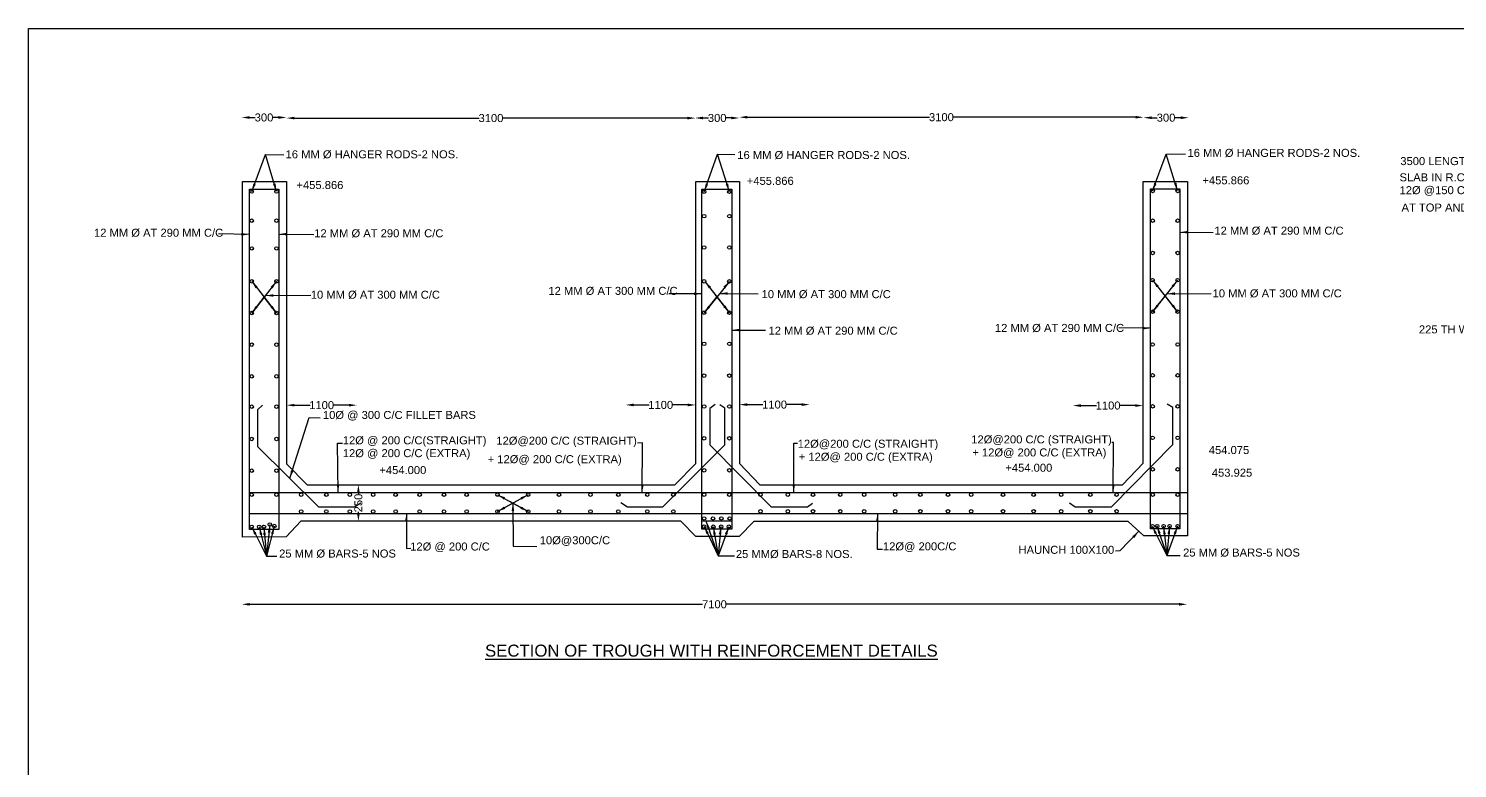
# Model space of a CAD drawing. Header units: millimetres. Extents: x -53216227 to -53198861, y 22132090 to 22143050.
# Drawn here: x -53216227 to -53209085, y 22139350 to 22143050 of the extents above; entities that cross this region are included whole.
import ezdxf

# ---------------------------------------------------------------- set-up
doc = ezdxf.new("R2010")
doc.units = ezdxf.units.MM
doc.header["$MEASUREMENT"] = 0
doc.header["$PDMODE"] = 32
doc.header["$PDSIZE"] = 28
for name, color, linetype in [('DIMENSION', 7, 'Continuous'), ('DRAWING', 2, 'Continuous'), ('TEXT', 7, 'Continuous')]:
    doc.layers.add(name, color=color, linetype=linetype)
doc.styles.get("Standard").update_dxf_attribs({"font": 'arial.ttf', "height": 40})
doc.dimstyles.get("Standard").update_dxf_attribs({"dimtxt": 40, "dimasz": 40, "dimexe": 0.18, "dimexo": 0.0625, "dimgap": 0.09, "dimtad": 0, "dimdec": 0, "dimzin": 0, "dimdsep": 46, "dimtxsty": 'Standard', "dimcen": 0.09, "dimse1": 1, "dimse2": 1, "dimadec": 0, "dimazin": 0, "dimtfac": 1, "dimtdec": 0, "dimtofl": 0, "dimtmove": 0, "dimatfit": 3, "dimfxl": 1, "dimtolj": 1, "dimtzin": 0, "dimarcsym": 0})

# ---------------------------------------------------------------- blocks, each defined once
blk = doc.blocks.new('*D54')
at = {"layer": 'Defpoints', "color": 0, "transparency": 16777216}
for p in [(-53215162.6, 22142604.9), (-53215162.6, 22142603.7), (-53214938.2, 22142603.7)]:
    blk.add_point(p, dxfattribs=at)
at = {"layer": 'DIMENSION', "color": 0, "lineweight": -2, "transparency": 16777216}
for p, q in [((-53215122.6, 22142604.9), (-53215094.6, 22142604.9)), ((-53214978.2, 22142604.9), (-53215006.2, 22142604.9))]:
    blk.add_line(p, q, dxfattribs=at)
at = {"layer": 'DIMENSION', "color": 0, "transparency": 16777216}
for points in [[(-53215122.6, 22142611.6), (-53215122.6, 22142598.2), (-53215162.6, 22142604.9)], [(-53214978.2, 22142611.6), (-53214978.2, 22142598.2), (-53214938.2, 22142604.9)]]:
    blk.add_solid(points, dxfattribs=at)
at = {"layer": 'DIMENSION', "color": 0, "transparency": 16777216, "insert": (-53215050.4, 22142604.9), "char_height": 40, "attachment_point": 5}
blk.add_mtext('\\A1;300', dxfattribs=at)
blk = doc.blocks.new('*D55')
at = {"layer": 'Defpoints', "color": 0, "transparency": 16777216}
for p in [(-53214938.2, 22142604.9), (-53212893.9, 22142601.9), (-53212893.9, 22142600.8)]:
    blk.add_point(p, dxfattribs=at)
at = {"layer": 'DIMENSION', "color": 0, "lineweight": -2, "transparency": 16777216}
for p, q in [((-53214898.2, 22142601.9), (-53213975.8, 22142601.9)), ((-53212933.9, 22142601.9), (-53213856.3, 22142601.9))]:
    blk.add_line(p, q, dxfattribs=at)
at = {"layer": 'DIMENSION', "color": 0, "transparency": 16777216}
for points in [[(-53214898.2, 22142608.5), (-53214898.2, 22142595.2), (-53214938.2, 22142601.9)], [(-53212933.9, 22142608.5), (-53212933.9, 22142595.2), (-53212893.9, 22142601.9)]]:
    blk.add_solid(points, dxfattribs=at)
at = {"layer": 'DIMENSION', "color": 0, "transparency": 16777216, "insert": (-53213916, 22142601.9), "char_height": 40, "attachment_point": 5}
blk.add_mtext('\\A1;3100', dxfattribs=at)
blk = doc.blocks.new('*D56')
at = {"layer": 'Defpoints', "color": 0, "transparency": 16777216}
for p in [(-53212895.8, 22142602.2), (-53212674.6, 22142602.4), (-53212674.6, 22142600.8)]:
    blk.add_point(p, dxfattribs=at)
at = {"layer": 'DIMENSION', "color": 0, "lineweight": -2, "transparency": 16777216}
for p, q in [((-53212855.8, 22142602.4), (-53212829.3, 22142602.4)), ((-53212714.6, 22142602.4), (-53212741, 22142602.4))]:
    blk.add_line(p, q, dxfattribs=at)
at = {"layer": 'DIMENSION', "color": 0, "transparency": 16777216}
for points in [[(-53212855.8, 22142609), (-53212855.8, 22142595.7), (-53212895.8, 22142602.4)], [(-53212714.6, 22142609), (-53212714.6, 22142595.7), (-53212674.6, 22142602.4)]]:
    blk.add_solid(points, dxfattribs=at)
at = {"layer": 'DIMENSION', "color": 0, "transparency": 16777216, "insert": (-53212785.2, 22142602.4), "char_height": 40, "attachment_point": 5}
blk.add_mtext('\\A1;300', dxfattribs=at)
blk = doc.blocks.new('*D57')
at = {"layer": 'Defpoints', "color": 0, "transparency": 16777216}
for p in [(-53212674.6, 22142600.8), (-53210654.2, 22142606.2), (-53210654.2, 22142605.4)]:
    blk.add_point(p, dxfattribs=at)
at = {"layer": 'DIMENSION', "color": 0, "lineweight": -2, "transparency": 16777216}
for p, q in [((-53212634.6, 22142606.2), (-53211724.1, 22142606.2)), ((-53210694.2, 22142606.2), (-53211604.7, 22142606.2))]:
    blk.add_line(p, q, dxfattribs=at)
at = {"layer": 'DIMENSION', "color": 0, "transparency": 16777216}
for points in [[(-53212634.6, 22142612.9), (-53212634.6, 22142599.6), (-53212674.6, 22142606.2)], [(-53210694.2, 22142612.9), (-53210694.2, 22142599.6), (-53210654.2, 22142606.2)]]:
    blk.add_solid(points, dxfattribs=at)
at = {"layer": 'DIMENSION', "color": 0, "transparency": 16777216, "insert": (-53211664.4, 22142606.2), "char_height": 40, "attachment_point": 5}
blk.add_mtext('\\A1;3100', dxfattribs=at)
blk = doc.blocks.new('*D58')
at = {"layer": 'Defpoints', "color": 0, "transparency": 16777216}
for p in [(-53210654.2, 22142606.2), (-53210428.9, 22142604.7), (-53210428.9, 22142603.8)]:
    blk.add_point(p, dxfattribs=at)
at = {"layer": 'DIMENSION', "color": 0, "lineweight": -2, "transparency": 16777216}
for p, q in [((-53210614.2, 22142603.8), (-53210585.7, 22142603.8)), ((-53210468.9, 22142603.8), (-53210497.3, 22142603.8))]:
    blk.add_line(p, q, dxfattribs=at)
at = {"layer": 'DIMENSION', "color": 0, "transparency": 16777216}
for points in [[(-53210614.2, 22142610.4), (-53210614.2, 22142597.1), (-53210654.2, 22142603.8)], [(-53210468.9, 22142610.4), (-53210468.9, 22142597.1), (-53210428.9, 22142603.8)]]:
    blk.add_solid(points, dxfattribs=at)
at = {"layer": 'DIMENSION', "color": 0, "transparency": 16777216, "insert": (-53210541.5, 22142603.8), "char_height": 40, "attachment_point": 5}
blk.add_mtext('\\A1;300', dxfattribs=at)
blk = doc.blocks.new('*D59')
at = {"layer": 'Defpoints', "color": 0, "transparency": 16777216}
for p in [(-53214586.4, 22141166.4), (-53214586.4, 22141156.4), (-53214938.3, 22141148.6)]:
    blk.add_point(p, dxfattribs=at)
at = {"layer": 'DIMENSION', "color": 0, "lineweight": -2, "transparency": 16777216}
for p, q in [((-53214898.3, 22141166.4), (-53214820.1, 22141166.4)), ((-53214626.4, 22141166.4), (-53214704.4, 22141166.4))]:
    blk.add_line(p, q, dxfattribs=at)
at = {"layer": 'DIMENSION', "color": 0, "transparency": 16777216}
for points in [[(-53214898.3, 22141173.1), (-53214898.3, 22141159.8), (-53214938.3, 22141166.4)], [(-53214626.4, 22141173.1), (-53214626.4, 22141159.8), (-53214586.4, 22141166.4)]]:
    blk.add_solid(points, dxfattribs=at)
at = {"layer": 'DIMENSION', "color": 0, "transparency": 16777216, "insert": (-53214762.3, 22141166.4), "char_height": 40, "attachment_point": 5}
blk.add_mtext('\\A1;1100', dxfattribs=at)
blk = doc.blocks.new('*D60')
at = {"layer": 'Defpoints', "color": 0, "transparency": 16777216}
for p in [(-53214578.7, 22140768.5), (-53214545, 22140768.5), (-53214545, 22140585.7)]:
    blk.add_point(p, dxfattribs=at)
at = {"layer": 'DIMENSION', "color": 0, "lineweight": -2, "transparency": 16777216}
for p, q in [((-53214578.7, 22140728.5), (-53214578.7, 22140721.7)), ((-53214578.7, 22140625.7), (-53214578.7, 22140632.6))]:
    blk.add_line(p, q, dxfattribs=at)
at = {"layer": 'DIMENSION', "color": 0, "transparency": 16777216}
for points in [[(-53214585.4, 22140728.5), (-53214572.1, 22140728.5), (-53214578.7, 22140768.5)], [(-53214585.4, 22140625.7), (-53214572.1, 22140625.7), (-53214578.7, 22140585.7)]]:
    blk.add_solid(points, dxfattribs=at)
at = {"layer": 'DIMENSION', "color": 0, "transparency": 16777216, "insert": (-53214578.7, 22140677.1), "char_height": 40, "attachment_point": 5, "rotation": 90}
blk.add_mtext('\\A1;250', dxfattribs=at)
blk = doc.blocks.new('*D61')
at = {"layer": 'Defpoints', "color": 0, "transparency": 16777216}
for p in [(-53213243.1, 22141167.6), (-53213243.1, 22141165.8), (-53212892, 22141166.7)]:
    blk.add_point(p, dxfattribs=at)
at = {"layer": 'DIMENSION', "color": 0, "lineweight": -2, "transparency": 16777216}
for p, q in [((-53213203.1, 22141167.6), (-53213125.4, 22141167.6)), ((-53212932, 22141167.6), (-53213009.7, 22141167.6))]:
    blk.add_line(p, q, dxfattribs=at)
at = {"layer": 'DIMENSION', "color": 0, "transparency": 16777216}
for points in [[(-53213203.1, 22141174.2), (-53213203.1, 22141160.9), (-53213243.1, 22141167.6)], [(-53212932, 22141174.2), (-53212932, 22141160.9), (-53212892, 22141167.6)]]:
    blk.add_solid(points, dxfattribs=at)
at = {"layer": 'DIMENSION', "color": 0, "transparency": 16777216, "insert": (-53213067.5, 22141167.6), "char_height": 40, "attachment_point": 5}
blk.add_mtext('\\A1;1100', dxfattribs=at)
blk = doc.blocks.new('*D62')
at = {"layer": 'Defpoints', "color": 0, "transparency": 16777216}
for p in [(-53212674, 22141167.6), (-53212322.9, 22141169.2), (-53212322.9, 22141169.2)]:
    blk.add_point(p, dxfattribs=at)
at = {"layer": 'DIMENSION', "color": 0, "lineweight": -2, "transparency": 16777216}
for p, q in [((-53212634, 22141169.2), (-53212556.3, 22141169.2)), ((-53212362.9, 22141169.2), (-53212440.6, 22141169.2))]:
    blk.add_line(p, q, dxfattribs=at)
at = {"layer": 'DIMENSION', "color": 0, "transparency": 16777216}
for points in [[(-53212634, 22141175.9), (-53212634, 22141162.6), (-53212674, 22141169.2)], [(-53212362.9, 22141175.9), (-53212362.9, 22141162.6), (-53212322.9, 22141169.2)]]:
    blk.add_solid(points, dxfattribs=at)
at = {"layer": 'DIMENSION', "color": 0, "transparency": 16777216, "insert": (-53212498.5, 22141169.2), "char_height": 40, "attachment_point": 5}
blk.add_mtext('\\A1;1100', dxfattribs=at)
blk = doc.blocks.new('*D63')
at = {"layer": 'Defpoints', "color": 0, "transparency": 16777216}
for p in [(-53211006.7, 22141164.4), (-53210655.7, 22141164.4), (-53210655.7, 22141164.4)]:
    blk.add_point(p, dxfattribs=at)
at = {"layer": 'DIMENSION', "color": 0, "lineweight": -2, "transparency": 16777216}
for p, q in [((-53210966.7, 22141164.4), (-53210889.1, 22141164.4)), ((-53210695.7, 22141164.4), (-53210773.3, 22141164.4))]:
    blk.add_line(p, q, dxfattribs=at)
at = {"layer": 'DIMENSION', "color": 0, "transparency": 16777216}
for points in [[(-53210966.7, 22141171.1), (-53210966.7, 22141157.7), (-53211006.7, 22141164.4)], [(-53210695.7, 22141171.1), (-53210695.7, 22141157.7), (-53210655.7, 22141164.4)]]:
    blk.add_solid(points, dxfattribs=at)
at = {"layer": 'DIMENSION', "color": 0, "transparency": 16777216, "insert": (-53210831.2, 22141164.4), "char_height": 40, "attachment_point": 5}
blk.add_mtext('\\A1;1100', dxfattribs=at)
blk = doc.blocks.new('*D64')
at = {"layer": 'Defpoints', "color": 0, "transparency": 16777216}
for p in [(-53215161.6, 22140154.2), (-53210436.5, 22140170.7), (-53210436.5, 22140167.9)]:
    blk.add_point(p, dxfattribs=at)
at = {"layer": 'DIMENSION', "color": 0, "lineweight": -2, "transparency": 16777216}
for p, q in [((-53215121.6, 22140170.7), (-53212858.6, 22140170.7)), ((-53210476.5, 22140170.7), (-53212739.4, 22140170.7))]:
    blk.add_line(p, q, dxfattribs=at)
at = {"layer": 'DIMENSION', "color": 0, "transparency": 16777216}
for points in [[(-53215121.6, 22140177.4), (-53215121.6, 22140164), (-53215161.6, 22140170.7)], [(-53210476.5, 22140177.4), (-53210476.5, 22140164), (-53210436.5, 22140170.7)]]:
    blk.add_solid(points, dxfattribs=at)
at = {"layer": 'DIMENSION', "color": 0, "transparency": 16777216, "insert": (-53212799, 22140170.7), "char_height": 40, "attachment_point": 5}
blk.add_mtext('\\A1;7100', dxfattribs=at)

msp = doc.modelspace()

# ---------------------------------------------------------------- linework, layer by layer
at = {"layer": 'DIMENSION', "color": 0}
msp.add_lwpolyline([(-53198861.5, 22132090.3), (-53216227.3, 22132090.3), (-53216227.3, 22143049.6), (-53198861.5, 22143049.6)], close=True, dxfattribs=at)
at = {"layer": 'DRAWING', "color": 0}
for points in [[(-53215158.7, 22140506.9), (-53215158.7, 22142284.8), (-53214938.3, 22142284.8), (-53214938.3, 22140872.4), (-53214835.5, 22140768.5), (-53212996.6, 22140768.5), (-53212892, 22140875.4), (-53212892, 22142285.4), (-53212674, 22142285.4), (-53212674, 22140874.4), (-53212572.4, 22140768.7), (-53210758.9, 22140768.7), (-53210655.7, 22140877.3), (-53210655.7, 22142284.9), (-53210434, 22142284.9), (-53210434, 22140513.3), (-53210653.3, 22140513.3), (-53210730.2, 22140585.2), (-53212601.2, 22140585.2), (-53212674.9, 22140509.1), (-53212891.2, 22140509.1), (-53212966.1, 22140585.7), (-53214867.1, 22140585.7), (-53214939.1, 22140507.5), (-53215158.7, 22140506.9)], [(-53215058.2, 22141166.3), (-53215083.1, 22141143.9), (-53215083.1, 22140960.4), (-53214777.8, 22140658.7), (-53214597.7, 22140658.7), (-53214566.7, 22140678.1)], [(-53213267.3, 22140679.5), (-53213234.3, 22140658.4), (-53213056.5, 22140658.4), (-53212746.6, 22140968.4), (-53212746.6, 22141151.2), (-53212772.3, 22141168.8)], [(-53212794.5, 22141170.2), (-53212822.1, 22141150.2), (-53212822.1, 22140967.8), (-53212515.5, 22140657.9), (-53212334.6, 22140657.9), (-53212308.5, 22140676.3)], [(-53211024.1, 22140677.7), (-53210996, 22140658.5), (-53210814.9, 22140658.5), (-53210507.7, 22140970.3), (-53210507.7, 22141154.1), (-53210536.2, 22141171.4)], [(-53212861.2, 22140588.4), (-53212712.7, 22140588.4)]]:
    msp.add_lwpolyline(points, dxfattribs=at)
for points in [[(-53215123.2, 22142246.2), (-53214976.5, 22142246.2), (-53214976.5, 22140545.6), (-53215123.2, 22140545.6)], [(-53212861.2, 22142246.8), (-53212712.7, 22142246.8), (-53212712.7, 22140546.8), (-53212861.2, 22140546.8)], [(-53210619.2, 22142248.4), (-53210473.3, 22142248.4), (-53210473.3, 22140548.1), (-53210619.2, 22140548.1)], [(-53215123.2, 22140730.5), (-53210434, 22140730.5), (-53210434, 22140623.6), (-53215123.2, 22140623.6)]]:
    msp.add_lwpolyline(points, close=True, dxfattribs=at)
for centre in [(-53215111.7, 22142234.6), (-53214987.7, 22142234.6), (-53212850.1, 22142233.9), (-53212724.3, 22142233.9), (-53210608.8, 22142237.5), (-53210483.5, 22142237.5), (-53215111.7, 22142088.7), (-53214987.7, 22142088.7), (-53212850.1, 22142111.5), (-53212724.3, 22142111.5), (-53210608.8, 22142088.8), (-53210483.5, 22142088.8), (-53215111.7, 22141950.2), (-53214987.7, 22141950.2), (-53212850.1, 22141955.1), (-53212724.3, 22141955.1), (-53210608.8, 22141927.4), (-53210483.5, 22141927.4), (-53210608.8, 22141791.7), (-53210483.5, 22141791.7), (-53215111.7, 22141785.7), (-53214987.7, 22141785.7), (-53212850.1, 22141785.6), (-53212724.3, 22141785.6), (-53215111.7, 22141627), (-53214987.7, 22141627), (-53212850.1, 22141629), (-53212724.3, 22141629), (-53210608.8, 22141633.6), (-53210483.5, 22141633.6), (-53215111.7, 22141469.2), (-53214987.7, 22141469.2), (-53212850.1, 22141473.2), (-53212724.3, 22141473.2), (-53210608.8, 22141469.7), (-53210483.5, 22141469.7), (-53215111.7, 22141310.5), (-53214987.7, 22141310.5), (-53212850.1, 22141314.3), (-53212724.3, 22141314.3), (-53210608.8, 22141315.4), (-53210483.5, 22141315.4), (-53215111.7, 22141158.9), (-53214987.7, 22141158.9), (-53212850.1, 22141159.5), (-53212724.3, 22141159.5), (-53210608.8, 22141160.6), (-53210483.5, 22141160.6), (-53210608.8, 22141003.3), (-53210483.5, 22141003.3), (-53215111.7, 22140997.4), (-53214987.7, 22140997.4), (-53212850.1, 22141000.8), (-53212724.3, 22141000.8), (-53215111.7, 22140838.9), (-53214987.7, 22140838.9), (-53212850.1, 22140840.8), (-53212724.3, 22140840.8), (-53210608.8, 22140845.5), (-53210483.5, 22140845.5), (-53215111.7, 22140718.9), (-53214987.7, 22140718.9), (-53214864.6, 22140718.9), (-53214739, 22140718.9), (-53214621.2, 22140718.9), (-53214505.1, 22140718.9), (-53214392.2, 22140718.9), (-53214272.7, 22140718.9), (-53214150.8, 22140718.9), (-53214037.4, 22140718.9), (-53213883, 22140718.9), (-53213730.4, 22140718.9), (-53213576.3, 22140718.9), (-53213418.6, 22140718.9), (-53213279.6, 22140718.9), (-53213134.8, 22140718.9), (-53213004.3, 22140718.9), (-53212850.1, 22140718.9), (-53212724.3, 22140718.9), (-53212569, 22140718.9), (-53212432.1, 22140718.9), (-53212306.1, 22140718.9), (-53212170.1, 22140718.9), (-53212050.4, 22140718.9), (-53211895.9, 22140718.9), (-53211769.9, 22140718.9), (-53211631.2, 22140718.9), (-53211516, 22140718.9), (-53211356.9, 22140718.9), (-53211203.2, 22140718.9), (-53211065.7, 22140718.9), (-53210920.2, 22140718.9), (-53210788.8, 22140718.9), (-53210608.8, 22140718.9), (-53210483.5, 22140718.9), (-53214864.6, 22140634.6), (-53214739, 22140634.6), (-53214621.2, 22140634.6), (-53214505.1, 22140634.6), (-53214392.2, 22140634.6), (-53214272.7, 22140634.6), (-53214150.8, 22140634.6), (-53214037.4, 22140634.6), (-53213883, 22140634.6), (-53213730.4, 22140634.6), (-53213576.3, 22140634.6), (-53213418.6, 22140634.6), (-53213279.6, 22140634.6), (-53213134.8, 22140634.6), (-53213004.3, 22140634.6), (-53212850.1, 22140600.2), (-53212806.3, 22140600.2), (-53212764.5, 22140600.2), (-53212723, 22140600.2), (-53212569, 22140635.8), (-53212432.1, 22140635.8), (-53212306.1, 22140635.8), (-53212170.1, 22140635.8), (-53212050.4, 22140635.8), (-53211895.9, 22140635.8), (-53211769.9, 22140635.8), (-53211631.2, 22140635.8), (-53211516, 22140635.8), (-53211356.9, 22140635.8), (-53211203.2, 22140635.8), (-53211065.7, 22140635.8), (-53210920.2, 22140635.8), (-53210788.8, 22140635.8), (-53215111.7, 22140557.8), (-53215074.4, 22140557.8), (-53215050.7, 22140557.8), (-53215021.4, 22140569.5), (-53214999.1, 22140562.2), (-53212850.1, 22140558.8), (-53212804.6, 22140558.8), (-53212765.5, 22140558.8), (-53212727, 22140558.8), (-53210608.8, 22140561.5), (-53210585.5, 22140561.5), (-53210553.5, 22140561.5), (-53210523.9, 22140561.5), (-53210483.5, 22140561.5)]:
    msp.add_circle(centre, 8.74, dxfattribs=at)

# ---------------------------------------------------------------- texts
at = {"layer": 'DRAWING', "color": 0, "insert": (-53213883, 22140609.6), "char_height": 50, "attachment_point": 9}
msp.add_mtext('\\A1;', dxfattribs=at)
at = {"layer": 'TEXT', "color": 0}
for s, height, p in [('16 MM Ø HANGER RODS-2 NOS.', 40, (-53214942.5, 22142400.9)), ('16 MM Ø HANGER RODS-2 NOS.', 40, (-53210434, 22142408)), ('16 MM Ø HANGER RODS-2 NOS.', 40, (-53212684.7, 22142397.3)), ('3500 LENGTH APPROACH', 40, (-53209370.5, 22142366.9)), ('+455.866', 40, (-53212637.2, 22142268.1)), ('+455.866', 40, (-53210359.7, 22142270.8)), ('SLAB IN R.C.C M30 WITH', 40, (-53209374.4, 22142285.8)), ('+455.866', 40, (-53214888.3, 22142247.1)), ('12Ø @150 C/C BOTH WAYS', 40, (-53209374.4, 22142221.5)), ('AT TOP AND BOTTOM', 40, (-53209364.4, 22142134.8)), ('12 MM Ø AT 290 MM C/C', 40, (-53215900.2, 22142008.7)), ('12 MM Ø AT 290 MM C/C', 40, (-53214799.5, 22142006)), ('12 MM Ø AT 290 MM C/C', 40, (-53210299.8, 22142019.1)), ('10 MM Ø AT 300 MM C/C', 40, (-53214816.6, 22141698.8)), ('12 MM Ø AT 300 MM C/C', 40, (-53213628.8, 22141718.1)), ('10 MM Ø AT 300 MM C/C', 40, (-53212563.2, 22141701.6)), ('10 MM Ø AT 300 MM C/C', 40, (-53210308.9, 22141705.5)), ('12 MM Ø AT 290 MM C/C', 40, (-53212528.6, 22141518.9)), ('12 MM Ø AT 290 MM C/C', 40, (-53211396.9, 22141532.7)), ('225 TH WELL CONSOLIDTED', 40, (-53209277.5, 22141525.3)), ('10Ø @ 300 C/C FILLET BARS', 40, (-53214756, 22141097.5)), ('12Ø @ 200 C/C(STRAIGHT)', 40, (-53214656.6, 22140970.7)), ('12Ø@200 C/C (STRAIGHT)', 40, (-53213889.1, 22140968.8)), ('12Ø@200 C/C (STRAIGHT)', 40, (-53211515.2, 22140975.3)), ('12Ø @ 200 C/C (EXTRA)', 40, (-53214656.6, 22140906.5)), ('12Ø@200 C/C (STRAIGHT)', 40, (-53212382.8, 22140953.6)), ('+ 12Ø@ 200 C/C (EXTRA)', 40, (-53211509.8, 22140910.2)), ('454.075', 40, (-53210327.8, 22140922.2)), ('+ 12Ø@ 200 C/C (EXTRA)', 40, (-53213932.5, 22140876.4)), ('+ 12Ø@ 200 C/C (EXTRA)', 40, (-53212377.5, 22140888.6)), ('+454.000', 40, (-53211344.7, 22140833.7)), ('+454.000     ', 40, (-53214473.8, 22140821.9)), ('453.925', 40, (-53210312.7, 22140808.8)), ('10Ø@300C/C', 40, (-53213672.2, 22140471)), ('25 MM Ø BARS-5 NOS', 40, (-53214974.7, 22140404.6)), ('12Ø @ 200 C/C', 40, (-53214319.7, 22140439.7)), ('25 MMØ BARS-8 NOS.', 40, (-53212691.8, 22140402.2)), ('12Ø@ 200C/C', 40, (-53211956.7, 22140440.5)), ('HAUNCH 100X100', 40, (-53211278.9, 22140423.2)), ('25 MM Ø BARS-5 NOS', 40, (-53210456.2, 22140409.5)), ('%%USECTION OF TROUGH WITH REINFORCEMENT DETAILS', 60, (-53213945.8, 22139909.1))]:
    msp.add_text(s, height=height, dxfattribs=at).set_placement(p)

# ---------------------------------------------------------------- dimensions: what is measured, and where the dimension line sits
at = {"layer": 'DIMENSION', "color": 0}
for base, p1, p2, text, picture, middle in [((-53215162.6, 22142604.9), (-53214938.2, 22142603.7), (-53215162.6, 22142603.7), '300', '*D54', (-53215050.4, 22142604.9)), ((-53212893.9, 22142601.9), (-53214938.2, 22142604.9), (-53212893.9, 22142600.8), '3100', '*D55', (-53213916, 22142601.9)), ((-53212674.6, 22142602.4), (-53212895.8, 22142602.2), (-53212674.6, 22142600.8), '300', '*D56', (-53212785.2, 22142602.4)), ((-53210654.2, 22142606.2), (-53212674.6, 22142600.8), (-53210654.2, 22142605.4), '3100', '*D57', (-53211664.4, 22142606.2)), ((-53210428.9, 22142603.8), (-53210654.2, 22142606.2), (-53210428.9, 22142604.7), '300', '*D58', (-53210541.5, 22142603.8)), ((-53213243.1, 22141167.6), (-53212892, 22141166.7), (-53213243.1, 22141165.8), '1100', '*D61', (-53213067.5, 22141167.6)), ((-53212322.9, 22141169.2), (-53212674, 22141167.6), (-53212322.9, 22141169.2), '1100', '*D62', (-53212498.5, 22141169.2)), ((-53210655.7, 22141164.4), (-53211006.7, 22141164.4), (-53210655.7, 22141164.4), '1100', '*D63', (-53210831.2, 22141164.4)), ((-53210436.5, 22140170.7), (-53215161.6, 22140154.2), (-53210436.5, 22140167.9), '7100', '*D64', (-53212799, 22140170.7))]:
    dim = msp.add_linear_dim(base=base, p1=p1, p2=p2, text=text, dimstyle='Standard', dxfattribs=at)
    dim.commit()
    dim.dimension.update_dxf_attribs({"geometry": picture, "text_midpoint": middle})
dim = msp.add_linear_dim(base=(-53214586.4, 22141166.4), p1=(-53214938.3, 22141148.6), p2=(-53214586.4, 22141156.4), text='1100', dimstyle='Standard', dxfattribs=at)
dim.commit()
dim.dimension.update_dxf_attribs({"geometry": '*D59', "text_midpoint": (-53214762.3, 22141166.4), "dimtype": 160})
dim = msp.add_linear_dim(base=(-53214578.7, 22140768.5), p1=(-53214545, 22140585.7), p2=(-53214545, 22140768.5), angle=90, text='250', dimstyle='Standard', dxfattribs=at)
dim.commit()
dim.dimension.update_dxf_attribs({"geometry": '*D60', "text_midpoint": (-53214578.7, 22140677.1)})

# ---------------------------------------------------------------- leaders
for points in [[(-53215111.7, 22142234.6), (-53215042.8, 22142420.6), (-53214951.2, 22142418.6)], [(-53214987.7, 22142234.6), (-53215042.8, 22142420.6)], [(-53212850.1, 22142233.9), (-53212783.3, 22142421.1), (-53212696.9, 22142420.1)], [(-53212724.3, 22142233.9), (-53212783.3, 22142421.1)], [(-53210608.8, 22142237.5), (-53210540.6, 22142420.9), (-53210444.3, 22142423.3)], [(-53210483.5, 22142237.5), (-53210540.6, 22142420.9)], [(-53215123.2, 22142020.2), (-53215278.3, 22142022.7)], [(-53214976.5, 22142021.8), (-53214801.8, 22142020.2)], [(-53210473.3, 22142031.2), (-53210305.3, 22142030.6)], [(-53212861.2, 22141723.7), (-53213026.4, 22141723.1)], [(-53212772.9, 22141725), (-53212580.2, 22141723.7)], [(-53210537.3, 22141723.8), (-53210316.2, 22141725.4)], [(-53215043.2, 22141714.7), (-53214817.2, 22141716)], [(-53212712.7, 22141542.1), (-53212543.6, 22141540.7)], [(-53210619.2, 22141551.1), (-53210778.3, 22141552.7)], [(-53214921.6, 22140800.8), (-53214825.1, 22141105), (-53214769.4, 22141103.4)], [(-53214680, 22140730.5), (-53214683.8, 22140976.5), (-53214658.6, 22140976.7)], [(-53213159.6, 22140730.5), (-53213158.4, 22140977.7), (-53213183.2, 22140977.3)], [(-53212402.5, 22140730.5), (-53212401.4, 22140977.3), (-53212383.8, 22140977.3)], [(-53210805.1, 22140730.5), (-53210803.4, 22140979.5), (-53210813.2, 22140979.6)], [(-53213806.7, 22140676.8), (-53213804.4, 22140462.1), (-53213686.2, 22140460.6)], [(-53214338.9, 22140623.6), (-53214338.5, 22140450.4), (-53214316.1, 22140450.7)], [(-53212841.2, 22140588.4), (-53212780, 22140412.3)], [(-53211984.2, 22140623.6), (-53211985.9, 22140447), (-53211959.2, 22140446.2)], [(-53215111.7, 22140557.8), (-53215037.7, 22140410.9), (-53214986.9, 22140410.9)], [(-53215074.4, 22140557.8), (-53215037.7, 22140410.9)], [(-53215050.7, 22140557.8), (-53215037.7, 22140410.9)], [(-53215021.4, 22140569.5), (-53215037.7, 22140410.9)], [(-53214999.1, 22140562.2), (-53215037.7, 22140410.9)], [(-53212850.8, 22140561.6), (-53212780, 22140412.3), (-53212698.9, 22140412.5)], [(-53212804.6, 22140558.8), (-53212780, 22140412.3)], [(-53212766.8, 22140560.2), (-53212780, 22140412.3)], [(-53212727, 22140558.8), (-53212780, 22140412.3)], [(-53210677.2, 22140535.7), (-53210772.6, 22140437.3), (-53210794.7, 22140436.2)], [(-53210610.8, 22140561.4), (-53210538.4, 22140414.5), (-53210470.4, 22140414.5)], [(-53210587, 22140563.6), (-53210538.4, 22140414.5)], [(-53210553.5, 22140561.5), (-53210538.4, 22140414.5)], [(-53210483.5, 22140561.5), (-53210538.4, 22140414.5)], [(-53210523.9, 22140561.5), (-53210538.4, 22140414.5)]]:
    msp.add_leader(points, dimstyle='Standard', override={"dimgap": 0.09, "dimtad": 0}, dxfattribs=at)
at = {"layer": 'DRAWING', "color": 0}
for points in [[(-53215111.7, 22141785.7), (-53214987.7, 22141627)], [(-53214987.7, 22141785.7), (-53215111.7, 22141627)], [(-53212724.3, 22141785.6), (-53212850.1, 22141629)], [(-53212846.2, 22141785.6), (-53212724.3, 22141629)], [(-53210483.5, 22141791.7), (-53210608.8, 22141633.6)], [(-53210608.8, 22141791.7), (-53210483.5, 22141633.6)], [(-53215111.7, 22141627), (-53215049.7, 22141706.4)], [(-53214987.7, 22141627), (-53215049.7, 22141706.4)], [(-53212850.1, 22141629), (-53212784.1, 22141711.1)], [(-53212724.3, 22141629), (-53212795.4, 22141720.4)], [(-53210608.8, 22141633.6), (-53210541.2, 22141718.9)], [(-53210483.5, 22141633.6), (-53210546.2, 22141712.6)], [(-53213730.4, 22140718.9), (-53213883, 22140634.6)], [(-53213883, 22140718.9), (-53213730.4, 22140634.6)], [(-53213883, 22140634.6), (-53213792.1, 22140684.8)], [(-53213730.4, 22140634.6), (-53213821.4, 22140684.9)]]:
    msp.add_leader(points, dimstyle='Standard', override={"dimgap": 0.09, "dimtad": 0}, dxfattribs=at)

doc.saveas('drawing.dxf')
